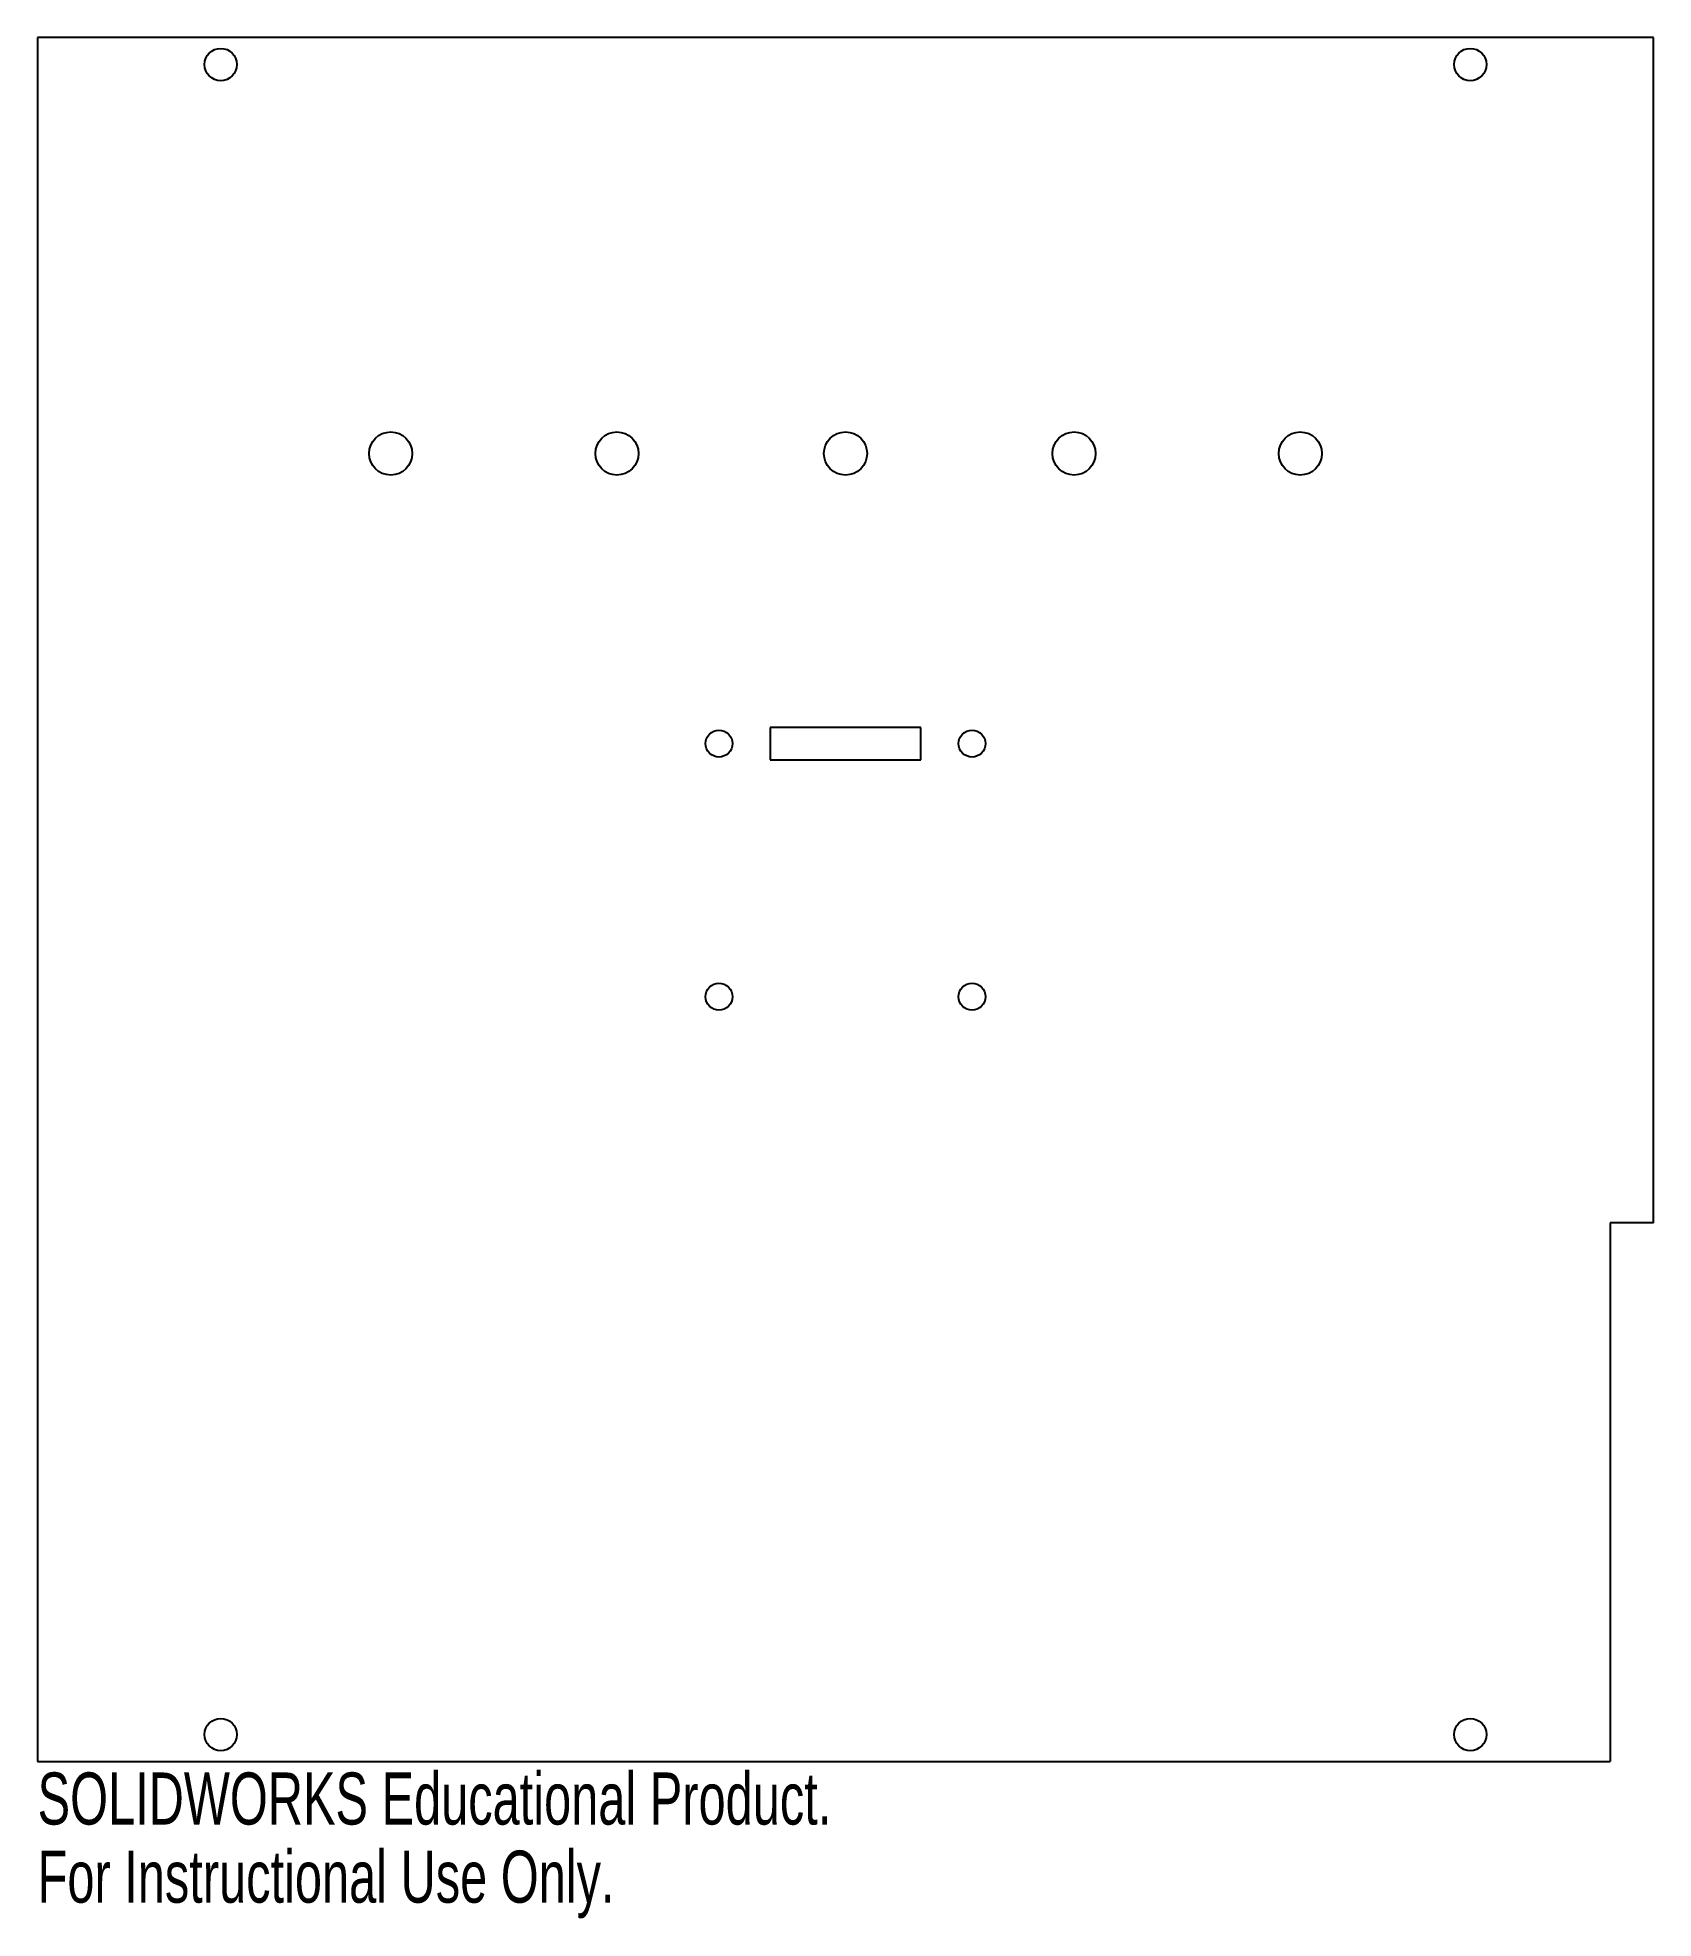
# Model space of a CAD drawing. Header units: millimetres. Extents: x -75 to 75, y -95 to 80.
import ezdxf

# ---------------------------------------------------------------- set-up
doc = ezdxf.new("R2010")
doc.units = ezdxf.units.MM
doc.styles.add('SLDTEXTSTYLE0', font='TXT', dxfattribs={"width": 0.7})

msp = doc.modelspace()

# ---------------------------------------------------------------- linework, layer by layer
at = {"color": 7, "linetype": 'Continuous', "lineweight": 25}
for p, q in [((-75, 80), (-75, -80)), ((75, 80), (-75, 80)), ((75, -30), (75, 80)), ((7, 15.98), (-7, 15.98)), ((-7, 15.98), (-7, 12.98)), ((7, 12.98), (7, 15.98)), ((-7, 12.98), (7, 12.98)), ((75, -30), (71, -30)), ((71, -30), (71, -80)), ((-75, -80), (71, -80))]:
    msp.add_line(p, q, dxfattribs=at)
for centre, radius in [((-58, 77.5), 1.5), ((58, 77.5), 1.5), ((-42.22, 41.4), 2), ((-21.22, 41.4), 2), ((0, 41.4), 2), ((21.22, 41.4), 2), ((42.22, 41.4), 2), ((-11.75, 14.48), 1.25), ((11.75, 14.48), 1.25), ((-11.75, -9.02), 1.25), ((11.75, -9.02), 1.25), ((-58, -77.5), 1.5), ((58, -77.5), 1.5)]:
    msp.add_circle(centre, radius, dxfattribs=at)

# ---------------------------------------------------------------- texts
at = {"color": 7, "linetype": 'Continuous', "char_height": 4.8336, "attachment_point": 1, "style": 'SLDTEXTSTYLE0'}
for s, insert in [('SOLIDWORKS Educational Product.', (-75, -81.02)), ('For Instructional Use Only.', (-75, -88.27))]:
    msp.add_mtext(s, dxfattribs=dict(at, insert=insert))

doc.saveas('drawing.dxf')
